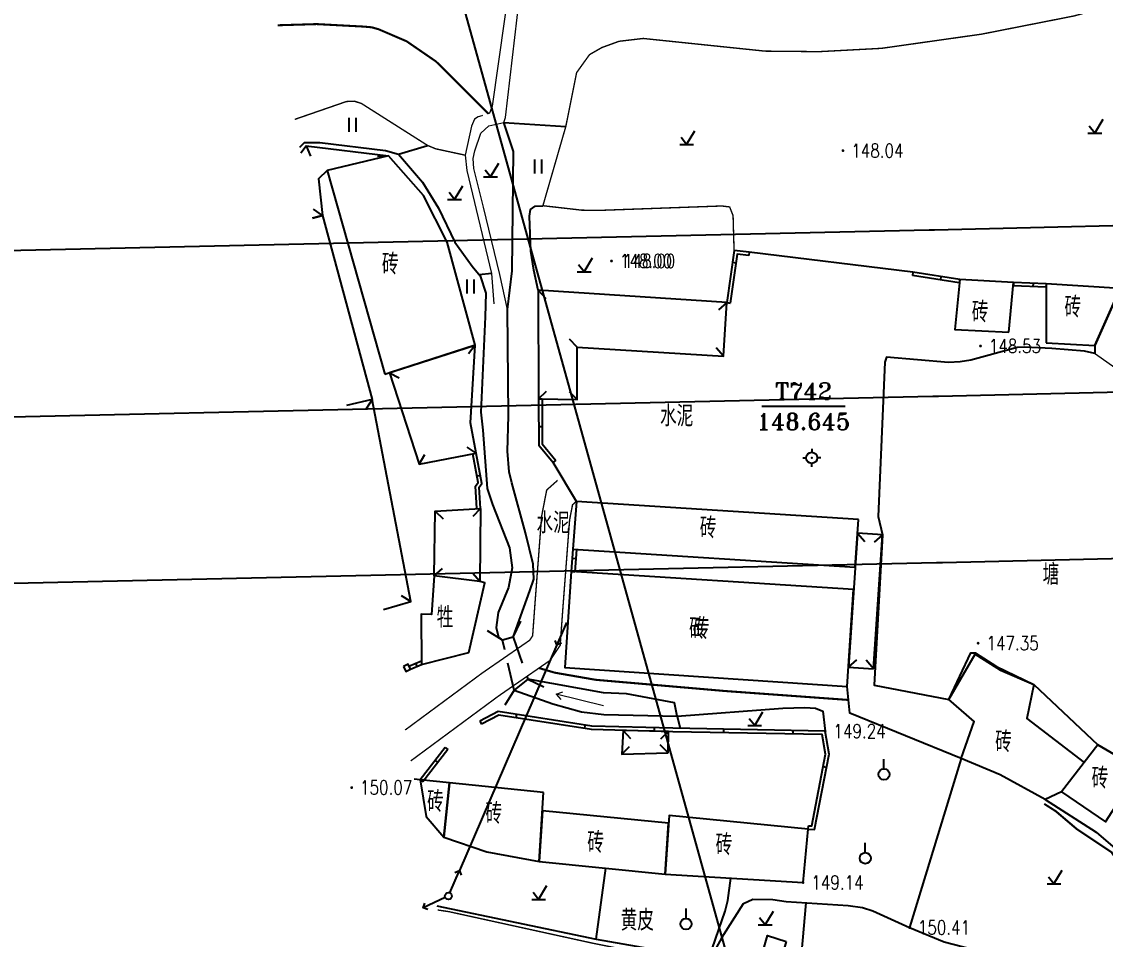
# Model space of a CAD drawing. Extents: x 529262 to 576451, y 2694391 to 2717535.
# Drawn here: x 567150.2 to 567228.4, y 2709055 to 2709121.2 of the extents above; entities that cross this region are included whole.
import ezdxf
from ezdxf.enums import TextEntityAlignment as Align
from ezdxf.xclip import XClip

# ---------------------------------------------------------------- set-up
doc = ezdxf.new("R2010")
doc.units = 0
doc.header["$XCLIPFRAME"] = 0
for name, pattern in [('X2', [10, 8, -2]), ('X3', [5, 4, -1]), ('X5', [3, 2, -1])]:
    doc.linetypes.add(name, pattern=pattern)
for name, color, linetype in [('DLDW', 8, 'Continuous'), ('DLSS', 4, 'Continuous'), ('DMTZ', 8, 'Continuous'), ('GCD', 8, 'Continuous'), ('GXYZ', 8, 'Continuous'), ('JMD', 8, 'Continuous'), ('KZD', 8, 'Continuous'), ('PP-COM', 7, 'Continuous'), ('RD-中线', 40, 'Continuous'), ('RD-红线', 7, 'Continuous'), ('ZBTZ', 8, 'Continuous'), ('ZJ', 7, 'Continuous')]:
    doc.layers.add(name, color=color, linetype=linetype)
doc.layers.add('SXSS', color=5, linetype='Continuous', lineweight=0)
doc.styles.add('HZ', font='rs.shx', dxfattribs={"width": 0.8, "bigfont": 'hztxt.shx'})
doc.styles.add('romant', font='romant.shx', dxfattribs={"width": 0.8})
doc.linetypes.add('10421', pattern='A,2,[150,AAA.SHX,S=0.5,R=0,X=0,Y=0.5],1e-11', length=2)
doc.linetypes.add('10422', pattern='A,0.75,[150,AAA.SHX,S=0.5,R=0,X=0,Y=0.5],1.5,[177,AAA.SHX,S=1,R=0,X=0,Y=0.4],0.75', length=3)
doc.linetypes.add('1161', pattern='A,0,[149,AAA.SHX,S=0.15,R=0,X=0,Y=0],-1.6', length=1.6)
doc.linetypes.add('445', pattern='A,8,-0.5,[147,AAA.SHX,S=1,R=0,X=0,Y=0],-1.5', length=10)
doc.linetypes.add('8462', pattern='A,2,[157,AAA.SHX,S=1,R=0,X=0,Y=0.5],1e-09', length=2)

# ---------------------------------------------------------------- blocks, each defined once
blk = doc.blocks.new('A$C19FD0107')
at = {"layer": 'RD-中线', "color": 8, "linetype": 'Continuous', "flags": 128}
for points in [[(-3924.204, 14701.033), (-3893.099, 14701.145, 0.004683), (-3889.353, 14701.193), (-3782.028, 14703.589, 0.000332), (-3781.629, 14703.598), (-3619.447, 14707.431, -0.006741), (-3614.055, 14707.485), (-3485.741, 14707.057, -0.035566), (-3464.488, 14705.472), (-3325.95, 14685.165, -0.015566), (-3307.565, 14681.883, 0.009233), (-3276.978, 14676.022), (-3080.162, 14637.603)], [(-4490.734, 14139.438, 0), (-4490.29, 14139.417)], [(-3818.251, 14086.168, 0), (-3817.74, 14086.169)]]:
    blk.add_lwpolyline(points, format="xyb", dxfattribs=at)
at = {"layer": 'RD-红线', "color": 8, "linetype": 'Continuous', "flags": 128}
for points in [[(-3886.495, 14713.26), (-3782.296, 14715.586, 0.000332), (-3781.913, 14715.595), (-3760.163, 14716.109)], [(-3873.088, 14689.553), (-3781.76, 14691.592, 0.000332), (-3781.346, 14691.602), (-3616.629, 14695.494), (-3599.992, 14695.438)]]:
    blk.add_lwpolyline(points, format="xyb", dxfattribs=at)
blk = doc.blocks.new('gc123')
at = {"color": 8}
for p, q in [((0, 0), (1.2, 2)), ((-1, 0), (1, 0)), ((0, 0), (-0.8, 1))]:
    blk.add_line(p, q, dxfattribs=at)
blk = doc.blocks.new('gc125')
at = {"color": 8}
blk.add_line((0, 0.8), (0, 2.2), dxfattribs=at)
blk.add_circle((0, 0), 0.8, dxfattribs=at)
blk = doc.blocks.new('gc086')
at = {"color": 8}
for p, q in [((0, 0), (7, 0)), ((7, 0), (6.18, 0.57)), ((7, 0), (6.18, -0.57))]:
    blk.add_line(p, q, dxfattribs=at)
blk = doc.blocks.new('gc121')
at = {"color": 8}
for p, q in [((-0.5, -1), (-0.5, 1)), ((0.5, -1), (0.5, 1))]:
    blk.add_line(p, q, dxfattribs=at)
blk = doc.blocks.new('GC200')
at = {"linetype": 'Continuous', "const_width": 0.2, "flags": 128}
blk.add_lwpolyline([(-0.1, 0, 1), (0.1, 0, 1)], format="xyb", close=True, dxfattribs=at)
blk = doc.blocks.new('gc013b')
at = {"linetype": 'Continuous'}
blk.add_line((0.5, 0), (4, 0), dxfattribs=at)
at = {"linetype": 'Continuous', "flags": 128}
blk.add_lwpolyline([(3.5, 0.5), (4, 0), (3.5, -0.5)], dxfattribs=at)
blk = doc.blocks.new('gc170')
at = {"color": 8, "linetype": 'Continuous'}
blk.add_circle((0, 0), 0.5, dxfattribs=at)
blk = doc.blocks.new('gc116')
at = {"color": 8}
for p, q in [((-1.3, 0), (-0.8, 0)), ((0, 1.3), (0, 0.8)), ((1.3, 0), (0.8, 0)), ((0, -1.3), (0, -0.8))]:
    blk.add_line(p, q, dxfattribs=at)
blk.add_circle((0, 0), 0.8, dxfattribs=at)
blk.add_point((0, 0), dxfattribs=at)

msp = doc.modelspace()

# ---------------------------------------------------------------- linework, layer by layer
at = {"color": 8, "linetype": 'Continuous', "flags": 128}
msp.add_lwpolyline([(567209.956, 2709328.306), (567242.359, 2709376.873), (567237.386, 2709487.838), (567226.241, 2709566.338), (567250.471, 2709637.466), (567310.691, 2709648.291), (567365.176, 2709659.753), (567568.23, 2709904.38), (567652.452, 2709866.094), (567570.025, 2709683.533), (567490.632, 2709613.794), (567456.674, 2709542.126), (567415.71, 2709492.593), (567416.103, 2709370.575), (567398.267, 2709255.857), (567341.513, 2709220.051), (567319.6, 2709121.447), (567354.869, 2709007.157), (567377.977, 2708907.793), (567342.698, 2708646.362), (567189.906, 2708654.057), (567219.676, 2708986.987), (567146.446, 2709250.882)], dxfattribs=at)
at = {"layer": 'DLDW', "linetype": 'Continuous', "flags": 128}
for points, elevation in [([(567179.084, 2709074.831), (567182.493, 2709075.713), (567183.646, 2709080.723), (567183.283, 2709080.833), (567179.979, 2709081.229), (567179.791, 2709078.445), (567179.042, 2709078.471), (567179.084, 2709074.831)], 149.442), ([(567179.084, 2709074.831), (567182.493, 2709075.713), (567183.646, 2709080.723), (567183.283, 2709080.833), (567179.979, 2709081.229), (567179.791, 2709078.445), (567179.042, 2709078.471), (567179.084, 2709074.831)], 149.442), ([(567205.387, 2709054.868), (567204.9, 2709053.191), (567203.549, 2709053.61), (567204.036, 2709055.287)], 151.224)]:
    msp.add_lwpolyline(points, close=True, dxfattribs=dict(at, elevation=elevation))
at = {"layer": 'DLSS', "linetype": 'Continuous'}
for p, q in [((567184.924, 2709076.602), (567183.836, 2709077.277)), ((567184.924, 2709076.602), (567183.836, 2709077.277)), ((567185.686, 2709076.819), (567186.242, 2709077.972)), ((567185.686, 2709076.819), (567186.242, 2709077.972)), ((567185.686, 2709076.819), (567184.924, 2709076.602)), ((567185.686, 2709076.819), (567184.924, 2709076.602)), ((567186.744, 2709073.79), (567185.772, 2709072.986)), ((567186.744, 2709073.79), (567185.772, 2709072.986)), ((567186.744, 2709073.79), (567187.897, 2709073.234)), ((567186.744, 2709073.79), (567187.897, 2709073.234)), ((567185.772, 2709072.986), (567185.097, 2709071.898)), ((567185.772, 2709072.986), (567185.097, 2709071.898))]:
    msp.add_line(p, q, dxfattribs=at)
at = {"layer": 'DLSS', "linetype": 'X5'}
for p, q in [((567185.772, 2709072.986), (567184.924, 2709076.602)), ((567185.772, 2709072.986), (567184.924, 2709076.602)), ((567185.686, 2709076.819), (567186.744, 2709073.79)), ((567185.686, 2709076.819), (567186.744, 2709073.79))]:
    msp.add_line(p, q, dxfattribs=at)
at = {"layer": 'DLSS', "linetype": 'X2', "const_width": 0.1, "elevation": 148.479, "flags": 128}
msp.add_lwpolyline([(567188.895, 2709088.122), (567188.107, 2709087.422), (567187.742, 2709085.534), (567187.267, 2709079.303), (567187.092, 2709076.903), (567186.881, 2709076.587), (567183.454, 2709074.22), (567177.9, 2709070.114)], dxfattribs=at)
msp.add_lwpolyline([(567188.895, 2709088.122), (567188.107, 2709087.422), (567187.742, 2709085.534), (567187.267, 2709079.303), (567187.092, 2709076.903), (567186.881, 2709076.587), (567183.454, 2709074.22), (567177.9, 2709070.114)], dxfattribs=at)
at = {"layer": 'DLSS', "linetype": 'Continuous', "const_width": 0.1, "elevation": 148.479, "flags": 128}
msp.add_lwpolyline([(567190.246, 2709086.603), (567189.972, 2709086.36), (567189.759, 2709085.263), (567189.293, 2709079.152), (567189.08, 2709076.221), (567188.356, 2709075.136), (567184.636, 2709072.566), (567178.303, 2709067.885)], dxfattribs=at)
msp.add_lwpolyline([(567190.246, 2709086.603), (567189.972, 2709086.36), (567189.759, 2709085.263), (567189.293, 2709079.152), (567189.08, 2709076.221), (567188.356, 2709075.136), (567184.636, 2709072.566), (567178.303, 2709067.885)], dxfattribs=at)
at = {"layer": 'DLSS', "linetype": 'X3', "const_width": 0.15, "elevation": 148.479, "flags": 128}
msp.add_lwpolyline([(567187.552, 2709074.58), (567188.699, 2709074.245), (567191.639, 2709073.734), (567200.971, 2709072.925), (567209.877, 2709072.28)], dxfattribs=at)
at = {"layer": 'DLSS', "linetype": 'X2', "const_width": 0.1, "flags": 128}
msp.add_lwpolyline([(567180.247, 2709057.132), (567181.052, 2709057.012), (567191.496, 2709054.721), (567200.122, 2709053.006), (567206.66, 2709051.684), (567214.252, 2709050.487), (567217.536, 2709049.498), (567223.167, 2709046.525), (567233.346, 2709040.038), (567238.654, 2709035.857), (567241.907, 2709032.199), (567244.201, 2709029.142), (567245.972, 2709027.79), (567248.462, 2709025.996), (567250.865, 2709024.318), (567252.168, 2709023.45)], dxfattribs=at)
at = {"layer": 'DMTZ', "linetype": '10421', "flags": 128}
for points, elevation in [([(567170.297, 2709112.155), (567170.633, 2709112.48), (567171.744, 2709112.493), (567176.477, 2709111.912), (567177.415, 2709111.644), (567179.156, 2709109.636), (567180.303, 2709107.75), (567181.484, 2709105.294), (567182.729, 2709103.571), (567183.308, 2709102.869), (567183.725, 2709101.621), (567183.672, 2709099.912), (567183.348, 2709093.039), (567183.508, 2709091.726), (567183.807, 2709087.523), (567184.188, 2709086.388), (567185.428, 2709083.248), (567185.615, 2709081.803), (567185.342, 2709080.385), (567184.61, 2709078.583), (567184.468, 2709077.509), (567184.632, 2709076.815), (567184.924, 2709076.602)], 148.26), ([(567170.297, 2709112.155), (567170.633, 2709112.48), (567171.744, 2709112.493), (567176.477, 2709111.912), (567177.415, 2709111.644), (567179.156, 2709109.636), (567180.303, 2709107.75), (567181.484, 2709105.294), (567182.729, 2709103.571), (567183.308, 2709102.869), (567183.725, 2709101.621), (567183.672, 2709099.912), (567183.348, 2709093.039), (567183.508, 2709091.726), (567183.807, 2709087.523), (567184.188, 2709086.388), (567185.428, 2709083.248), (567185.615, 2709081.803), (567185.342, 2709080.385), (567184.61, 2709078.583), (567184.468, 2709077.509), (567184.632, 2709076.815), (567184.924, 2709076.602)], 148.26), ([(567185.686, 2709076.819), (567186.9, 2709080.157), (567187.184, 2709080.997), (567187.126, 2709082.062), (567186.583, 2709084.324), (567185.598, 2709087.932), (567185.398, 2709088.722), (567185.27, 2709090.228), (567185.345, 2709092.761), (567185.278, 2709100.452)], 148.68), ([(567185.686, 2709076.819), (567186.9, 2709080.157), (567187.184, 2709080.997), (567187.126, 2709082.062), (567186.583, 2709084.324), (567185.598, 2709087.932), (567185.398, 2709088.722), (567185.27, 2709090.228), (567185.345, 2709092.761), (567185.278, 2709100.452)], 148.68), ([(567193.852, 2709072.73), (567192.196, 2709072.786), (567186.744, 2709073.79)], 148.692), ([(567193.852, 2709072.73), (567192.196, 2709072.786), (567186.744, 2709073.79)], 148.692), ([(567185.772, 2709072.986), (567188.547, 2709072.011), (567190.621, 2709071.416), (567192.24, 2709071.227), (567197.527, 2709071.118)], 148.868), ([(567185.772, 2709072.986), (567188.547, 2709072.011), (567190.621, 2709071.416), (567192.24, 2709071.227), (567197.527, 2709071.118)], 148.868), ([(567197.527, 2709071.118), (567197.316, 2709072.081), (567193.852, 2709072.73)], 148.635), ([(567197.527, 2709071.118), (567197.316, 2709072.081), (567193.852, 2709072.73)], 148.635), ([(567197.527, 2709071.118), (567205.13, 2709071.683), (567206.722, 2709071.734), (567207.505, 2709071.677), (567208.018, 2709071.462), (567208.19, 2709070.028)], 149.239), ([(567224.074, 2709065.105), (567227.731, 2709062.74), (567229.773, 2709060.994), (567230.269, 2709060.391), (567230.367, 2709059.736), (567230.338, 2709056.244), (567230.477, 2709055.651), (567231.246, 2709053.182), (567231.735, 2709052.308), (567232.276, 2709051.898), (567235.557, 2709050.183)], 149.24), ([(567180.193, 2709057.433), (567191.666, 2709055.029), (567198.008, 2709053.914), (567199.835, 2709053.703), (567200.233, 2709054.184), (567200.883, 2709055.357), (567202.309, 2709057.606), (567202.987, 2709057.904), (567204.409, 2709057.879), (567205.371, 2709057.742), (567209.863, 2709057.458), (567210.896, 2709057.307), (567211.629, 2709057.066), (567214.275, 2709055.862), (567216.776, 2709054.829), (567220.672, 2709053.835), (567229.278, 2709051.742), (567231.306, 2709050.967), (567233.743, 2709049.074), (567235.063, 2709047.545), (567235.999, 2709046.086), (567237.024, 2709043.794), (567237.804, 2709041.162), (567238.062, 2709037.008)], 150.257)]:
    msp.add_lwpolyline(points, dxfattribs=dict(at, elevation=elevation))
at = {"layer": 'DMTZ', "linetype": '10422', "flags": 128}
for points, elevation in [([(567229.476, 2709101.952), (567227.65, 2709097.837), (567227.635, 2709097.271)], 147.852), ([(567227.635, 2709097.271), (567226.89, 2709097.445), (567224.531, 2709097.629), (567222.602, 2709097.736), (567222.039, 2709097.696), (567218.697, 2709096.776), (567217.939, 2709096.666), (567217.08, 2709096.612), (567212.628, 2709097.007), (567212.488, 2709096.637), (567212.026, 2709085.503), (567212.337, 2709084.18), (567211.732, 2709073.341), (567217.105, 2709072.32), (567218.7, 2709075.668), (567219.025, 2709075.681), (567220.548, 2709074.695), (567223.245, 2709073.397), (567227.863, 2709069.04), (567230.857, 2709067.299), (567233.845, 2709065.253), (567235.326, 2709064.282)], 147.806)]:
    msp.add_lwpolyline(points, dxfattribs=dict(at, elevation=elevation))
at = {"layer": 'GXYZ', "linetype": 'Continuous'}
msp.add_line((567188.85, 2709076.25), (567181.814, 2709059.973), dxfattribs=at)
msp.add_line((567188.85, 2709076.25), (567181.814, 2709059.973), dxfattribs=at)
at = {"layer": 'JMD', "linetype": 'Continuous'}
for p, q in [((567170.753, 2709112.24), (567171.067, 2709111.504)), ((567170.753, 2709112.24), (567171.067, 2709111.504)), ((567176.704, 2709111.53), (567175.905, 2709111.484)), ((567176.704, 2709111.53), (567175.905, 2709111.484)), ((567171.941, 2709107.212), (567171.283, 2709107.667)), ((567171.941, 2709107.212), (567171.283, 2709107.667)), ((567202.71, 2709104.582), (567202.684, 2709104.333)), ((567202.71, 2709104.582), (567202.684, 2709104.333)), ((567201.503, 2709103.843), (567201.751, 2709103.809)), ((567201.503, 2709103.843), (567201.751, 2709103.809)), ((567214.527, 2709103.133), (567214.489, 2709102.886)), ((567216.548, 2709102.821), (567216.51, 2709102.574)), ((567217.896, 2709102.613), (567217.858, 2709102.366)), ((567221.776, 2709102.391), (567221.766, 2709102.141)), ((567223.185, 2709102.334), (567223.175, 2709102.084)), ((567224.125, 2709102.296), (567224.115, 2709102.046)), ((567187.493, 2709101.826), (567188.041, 2709101.243)), ((567187.493, 2709101.826), (567188.041, 2709101.243)), ((567201.101, 2709100.94), (567200.5, 2709100.412)), ((567201.101, 2709100.94), (567200.5, 2709100.412)), ((567201.101, 2709100.94), (567201.348, 2709100.906)), ((567201.101, 2709100.94), (567201.348, 2709100.906)), ((567182.954, 2709097.874), (567182.464, 2709097.242)), ((567182.954, 2709097.874), (567182.464, 2709097.242)), ((567190.3, 2709097.722), (567189.751, 2709098.304)), ((567190.3, 2709097.722), (567189.751, 2709098.304)), ((567200.856, 2709097.067), (567200.326, 2709097.667)), ((567200.856, 2709097.067), (567200.326, 2709097.667)), ((567176.762, 2709095.875), (567177.474, 2709095.511)), ((567176.762, 2709095.875), (567177.474, 2709095.511)), ((567187.528, 2709094), (567188.098, 2709094.561)), ((567187.528, 2709094), (567188.098, 2709094.561)), ((567190.31, 2709093.94), (567189.749, 2709094.511)), ((567190.31, 2709093.94), (567189.749, 2709094.511)), ((567175.523, 2709093.954), (567175.087, 2709093.283)), ((567175.523, 2709093.954), (567175.087, 2709093.283)), ((567187.528, 2709094), (567187.778, 2709094)), ((567187.528, 2709094), (567187.778, 2709094)), ((567187.529, 2709092.007), (567187.779, 2709092.007)), ((567187.529, 2709092.007), (567187.779, 2709092.007)), ((567183.028, 2709090.069), (567182.367, 2709090.52)), ((567183.028, 2709090.069), (567182.367, 2709090.52)), ((567178.899, 2709089.29), (567179.307, 2709089.978)), ((567178.899, 2709089.29), (567179.307, 2709089.978)), ((567188.576, 2709089.396), (567188.768, 2709089.556)), ((567188.576, 2709089.396), (567188.768, 2709089.556)), ((567183.33, 2709088.464, 148.905), (567183.084, 2709088.418, 148.905)), ((567183.33, 2709088.464, 148.905), (567183.084, 2709088.418, 148.905)), ((567180.07, 2709085.903), (567180.646, 2709085.349)), ((567180.07, 2709085.903), (567180.646, 2709085.349)), ((567183.327, 2709086.096), (567182.776, 2709085.516)), ((567183.327, 2709086.096), (567182.776, 2709085.516)), ((567210.535, 2709084.31), (567211.06, 2709083.706)), ((567212.337, 2709084.18), (567211.733, 2709083.656)), ((567189.998, 2709083.156), (567190.247, 2709083.138)), ((567189.998, 2709083.156), (567190.247, 2709083.138)), ((567189.952, 2709082.511), (567190.201, 2709082.493)), ((567189.952, 2709082.511), (567190.201, 2709082.493)), ((567179.979, 2709081.229), (567180.582, 2709081.754)), ((567179.979, 2709081.229), (567180.582, 2709081.754)), ((567183.283, 2709080.833), (567182.754, 2709081.434)), ((567183.283, 2709080.833), (567182.754, 2709081.434)), ((567189.884, 2709081.543), (567190.133, 2709081.525)), ((567189.884, 2709081.543), (567190.133, 2709081.525)), ((567178.308, 2709079.378), (567177.626, 2709079.797)), ((567178.308, 2709079.378), (567177.626, 2709079.797)), ((567178.76, 2709074.695), (567178.663, 2709074.925)), ((567178.76, 2709074.695), (567178.663, 2709074.925)), ((567209.871, 2709074.656), (567210.474, 2709075.183)), ((567211.671, 2709074.536), (567211.145, 2709075.139)), ((567185.925, 2709071.234, 149.299), (567185.887, 2709070.987, 149.299)), ((567185.925, 2709071.234, 149.299), (567185.887, 2709070.987, 149.299)), ((567183.281, 2709070.751), (567183.396, 2709070.529)), ((567183.281, 2709070.751), (567183.396, 2709070.529)), ((567190.866, 2709070.469, 149.299), (567190.828, 2709070.222, 149.299)), ((567190.866, 2709070.469, 149.299), (567190.828, 2709070.222, 149.299)), ((567195.859, 2709070.273, 149.299), (567195.852, 2709070.023, 149.299)), ((567195.859, 2709070.273, 149.299), (567195.852, 2709070.023, 149.299)), ((567193.614, 2709070.083), (567194.155, 2709069.495)), ((567193.614, 2709070.083), (567194.155, 2709069.495)), ((567196.9, 2709069.995), (567196.319, 2709069.445)), ((567196.9, 2709069.995), (567196.319, 2709069.445)), ((567200.858, 2709070.168, 149.299), (567200.853, 2709069.918, 149.299)), ((567200.858, 2709070.168, 149.299), (567200.853, 2709069.918, 149.299)), ((567205.857, 2709070.072, 149.299), (567205.852, 2709069.823, 149.299)), ((567180.79, 2709068.852), (567180.987, 2709068.698)), ((567180.79, 2709068.852), (567180.987, 2709068.698)), ((567193.516, 2709068.368), (567194.089, 2709068.926)), ((567193.516, 2709068.368), (567194.089, 2709068.926)), ((567196.859, 2709068.467), (567196.292, 2709069.032)), ((567196.859, 2709068.467), (567196.292, 2709069.032)), ((567180.065, 2709067.923), (567180.262, 2709067.769)), ((567180.065, 2709067.923), (567180.262, 2709067.769)), ((567208.296, 2709067.405, 149.299), (567208.051, 2709067.453, 149.299)), ((567178.978, 2709066.529), (567179.175, 2709066.375)), ((567178.978, 2709066.529), (567179.175, 2709066.375)), ((567206.975, 2709062.962), (567206.985, 2709063.211))]:
    msp.add_line(p, q, dxfattribs=at)
at = {"layer": 'JMD', "linetype": 'Continuous', "flags": 128}
for points, elevation in [([(567170.373, 2709111.735), (567170.753, 2709112.24), (567176.704, 2709111.53), (567172.28, 2709110.471), (567171.655, 2709109.867), (567171.941, 2709107.212), (567171.224, 2709107.027)], 150.007), ([(567170.373, 2709111.735), (567170.753, 2709112.24), (567176.704, 2709111.53), (567172.28, 2709110.471), (567171.655, 2709109.867), (567171.941, 2709107.212), (567171.224, 2709107.027)], 150.007), ([(567176.328, 2709078.807), (567178.308, 2709079.378), (567175.523, 2709093.954), (567173.668, 2709093.517)], 149.388), ([(567176.328, 2709078.807), (567178.308, 2709079.378), (567175.523, 2709093.954), (567173.668, 2709093.517)], 149.388), ([(567183.078, 2709086.081), (567182.982, 2709087.701), (567183.172, 2709087.952), (567182.782, 2709090.022)], 148.905), ([(567183.078, 2709086.081), (567182.982, 2709087.701), (567183.172, 2709087.952), (567182.782, 2709090.022)], 148.905), ([(567183.327, 2709086.096), (567183.237, 2709087.623), (567183.439, 2709087.889), (567183.028, 2709090.069)], 148.905), ([(567183.327, 2709086.096), (567183.237, 2709087.623), (567183.439, 2709087.889), (567183.028, 2709090.069)], 148.905), ([(567206.975, 2709062.962), (567207.429, 2709062.943), (567208.483, 2709068.363), (567208.19, 2709070.028), (567197.217, 2709070.237), (567191.351, 2709070.394), (567184.605, 2709071.438), (567183.281, 2709070.751)], 149.299), ([(567206.985, 2709063.211), (567207.224, 2709063.202), (567208.228, 2709068.365), (567207.979, 2709069.782), (567197.211, 2709069.987), (567191.328, 2709070.145), (567184.647, 2709071.178), (567183.396, 2709070.529)], 149.299)]:
    msp.add_lwpolyline(points, dxfattribs=dict(at, elevation=elevation))
for points, elevation in [([(567176.439, 2709095.771), (567182.954, 2709097.874), (567180.928, 2709105.288), (567179.223, 2709108.672), (567176.704, 2709111.53), (567172.28, 2709110.471)], 149.837), ([(567176.439, 2709095.771), (567182.954, 2709097.874), (567180.928, 2709105.288), (567179.223, 2709108.672), (567176.704, 2709111.53), (567172.28, 2709110.471)], 149.837), ([(567221.451, 2709098.805), (567221.776, 2709102.391), (567217.896, 2709102.613), (567217.541, 2709098.987)], 148.5), ([(567224.139, 2709098.044), (567227.65, 2709097.837), (567229.476, 2709101.952), (567224.125, 2709102.296)], 148.537), ([(567187.528, 2709094), (567190.31, 2709093.94), (567190.3, 2709097.722), (567200.856, 2709097.067), (567201.101, 2709100.94), (567187.493, 2709101.826)], 148.458), ([(567187.528, 2709094), (567190.31, 2709093.94), (567190.3, 2709097.722), (567200.856, 2709097.067), (567201.101, 2709100.94), (567187.493, 2709101.826)], 148.458), ([(567210.607, 2709085.299), (567190.246, 2709086.603), (567189.998, 2709083.156), (567210.359, 2709081.852)], 148.479), ([(567183.283, 2709080.833), (567179.979, 2709081.229), (567180.07, 2709085.903), (567183.327, 2709086.096)], 148.905), ([(567183.283, 2709080.833), (567179.979, 2709081.229), (567180.07, 2709085.903), (567183.327, 2709086.096)], 148.905), ([(567211.671, 2709074.536), (567212.337, 2709084.18), (567210.535, 2709084.31), (567209.871, 2709074.656)], 146.731), ([(567225.246, 2709065.654), (567224.074, 2709065.105), (567220.811, 2709066.88), (567218.007, 2709068.065), (567218.937, 2709070.736), (567217.105, 2709072.32), (567219.007, 2709075.592), (567220.829, 2709074.437), (567223.245, 2709073.397), (567222.749, 2709070.952), (567226.875, 2709067.763)], 150.364), ([(567177.775, 2709074.701), (567177.941, 2709074.327), (567178.275, 2709074.49), (567178.109, 2709074.864)], 149.475), ([(567177.775, 2709074.701), (567177.941, 2709074.327), (567178.275, 2709074.49), (567178.109, 2709074.864)], 149.475), ([(567196.859, 2709068.467), (567196.9, 2709069.995), (567193.614, 2709070.083), (567193.516, 2709068.368)], 152.386), ([(567196.859, 2709068.467), (567196.9, 2709069.995), (567193.614, 2709070.083), (567193.516, 2709068.368)], 152.386), ([(567230.857, 2709067.299), (567227.863, 2709069.04), (567225.246, 2709065.654), (567228.426, 2709063.492)], 151.072)]:
    msp.add_lwpolyline(points, close=True, dxfattribs=dict(at, elevation=elevation))
for points in [[(567171.224, 2709107.027), (567171.941, 2709107.212), (567175.523, 2709093.954), (567173.668, 2709093.517)], [(567171.224, 2709107.027), (567171.941, 2709107.212), (567175.523, 2709093.954), (567173.668, 2709093.517)], [(567202.71, 2709104.582), (567201.622, 2709104.695), (567201.101, 2709100.94)], [(567202.71, 2709104.582), (567201.622, 2709104.695), (567201.101, 2709100.94)], [(567202.684, 2709104.333), (567201.836, 2709104.421), (567201.348, 2709100.906)], [(567202.684, 2709104.333), (567201.836, 2709104.421), (567201.348, 2709100.906)], [(567217.896, 2709102.613), (567214.527, 2709103.133)], [(567217.858, 2709102.366), (567214.489, 2709102.886)], [(567224.125, 2709102.296), (567221.776, 2709102.391)], [(567224.115, 2709102.046), (567221.766, 2709102.141)], [(567187.528, 2709094), (567187.531, 2709090.651), (567188.576, 2709089.396)], [(567187.528, 2709094), (567187.531, 2709090.651), (567188.576, 2709089.396)], [(567187.778, 2709094), (567187.781, 2709090.742), (567188.768, 2709089.556)], [(567187.778, 2709094), (567187.781, 2709090.742), (567188.768, 2709089.556)], [(567189.998, 2709083.156), (567189.884, 2709081.543)], [(567189.998, 2709083.156), (567189.884, 2709081.543)], [(567190.247, 2709083.138), (567190.133, 2709081.525)], [(567190.247, 2709083.138), (567190.133, 2709081.525)], [(567178.173, 2709074.719), (567179.081, 2709075.101)], [(567178.173, 2709074.719), (567179.081, 2709075.101)], [(567178.275, 2709074.49), (567179.084, 2709074.831)], [(567178.275, 2709074.49), (567179.084, 2709074.831)], [(567180.79, 2709068.852), (567178.978, 2709066.529)], [(567180.79, 2709068.852), (567178.978, 2709066.529)], [(567180.987, 2709068.698), (567179.175, 2709066.375)], [(567180.987, 2709068.698), (567179.175, 2709066.375)]]:
    msp.add_lwpolyline(points, dxfattribs=at)
at = {"layer": 'JMD', "linetype": '445', "elevation": 147.983, "flags": 128}
msp.add_lwpolyline([(567214.527, 2709103.133), (567202.71, 2709104.582)], dxfattribs=at)
at = {"layer": 'JMD', "linetype": 'Continuous', "flags": 128}
for points in [[(567182.954, 2709097.874), (567176.762, 2709095.875), (567178.899, 2709089.29), (567183.028, 2709090.069), (567182.615, 2709092.258)], [(567182.954, 2709097.874), (567176.762, 2709095.875), (567178.899, 2709089.29), (567183.028, 2709090.069), (567182.615, 2709092.258)], [(567210.245, 2709080.239), (567189.884, 2709081.543), (567189.404, 2709074.629), (567209.778, 2709073.258)], [(567181.101, 2709066.309), (567178.978, 2709066.529), (567179.404, 2709063.886), (567180.694, 2709062.376)], [(567181.101, 2709066.309), (567178.978, 2709066.529), (567179.404, 2709063.886), (567180.694, 2709062.376)], [(567187.887, 2709065.607), (567181.101, 2709066.309), (567180.694, 2709062.376), (567183.782, 2709061.327), (567187.574, 2709060.634)], [(567187.887, 2709065.607), (567181.101, 2709066.309), (567180.694, 2709062.376), (567183.782, 2709061.327), (567187.574, 2709060.634)], [(567196.894, 2709063.385), (567187.803, 2709064.275), (567187.574, 2709060.634), (567196.645, 2709059.712)], [(567196.894, 2709063.385), (567187.803, 2709064.275), (567187.574, 2709060.634), (567196.645, 2709059.712)], [(567206.975, 2709062.962), (567196.932, 2709063.945), (567196.645, 2709059.712), (567206.598, 2709059.112)]]:
    msp.add_lwpolyline(points, close=True, dxfattribs=at)
at = {"layer": 'KZD', "linetype": 'Continuous'}
msp.add_line((567203.628, 2709093.457), (567209.628, 2709093.457), dxfattribs=at)
at = {"layer": 'SXSS', "color": 8, "linetype": 'Continuous', "flags": 128}
for points, elevation in [([(567185.005, 2709113.93), (567185.142, 2709114.277), (567186.318, 2709124.417), (567187.446, 2709129.871), (567189.134, 2709137.837), (567190.293, 2709144.929), (567192.19, 2709159.033), (567192.109, 2709159.289), (567191.56, 2709160.415), (567191.198, 2709160.788)], 146.856), ([(567185.005, 2709113.93), (567185.142, 2709114.277), (567186.318, 2709124.417), (567187.446, 2709129.871), (567189.134, 2709137.837), (567190.293, 2709144.929), (567192.19, 2709159.033), (567192.109, 2709159.289), (567191.56, 2709160.415), (567191.198, 2709160.788)], 146.856), ([(567190.862, 2709160.015), (567191.32, 2709158.853), (567190.273, 2709151.114), (567189.419, 2709145.125), (567188.462, 2709139.813), (567186.582, 2709130.131), (567185.531, 2709124.63), (567184.183, 2709115.097), (567183.981, 2709114.598), (567183.896, 2709114.559)], 147.627), ([(567190.862, 2709160.015), (567191.32, 2709158.853), (567190.273, 2709151.114), (567189.419, 2709145.125), (567188.462, 2709139.813), (567186.582, 2709130.131), (567185.531, 2709124.63), (567184.183, 2709115.097), (567183.981, 2709114.598), (567183.896, 2709114.559)], 147.627), ([(567183.476, 2709114.436), (567183.428, 2709114.408), (567183.173, 2709114.347), (567182.898, 2709114.172), (567182.677, 2709113.671), (567182.235, 2709111.57), (567182.34, 2709110.472), (567184.136, 2709103.039), (567184.293, 2709100.858)], 147.662), ([(567183.476, 2709114.436), (567183.428, 2709114.408), (567183.173, 2709114.347), (567182.898, 2709114.172), (567182.677, 2709113.671), (567182.235, 2709111.57), (567182.34, 2709110.472), (567184.136, 2709103.039), (567184.293, 2709100.858)], 147.662), ([(567185.278, 2709100.452), (567184.725, 2709102.962), (567183.542, 2709107.833), (567182.862, 2709110.603), (567182.803, 2709111.339), (567182.934, 2709111.882), (567183.359, 2709113.156), (567183.943, 2709113.69), (567185.005, 2709113.93)], 148.68), ([(567185.278, 2709100.452), (567184.725, 2709102.962), (567183.542, 2709107.833), (567182.862, 2709110.603), (567182.803, 2709111.339), (567182.934, 2709111.882), (567183.359, 2709113.156), (567183.943, 2709113.69), (567185.005, 2709113.93)], 148.68)]:
    msp.add_lwpolyline(points, dxfattribs=dict(at, elevation=elevation))
at = {"layer": 'SXSS', "color": 8, "linetype": 'Continuous', "const_width": 0.15, "flags": 128}
for points in [[(567168.708, 2709120.94), (567171.514, 2709121.024), (567174.908, 2709120.845), (567175.494, 2709120.792), (567175.984, 2709120.652), (567178.001, 2709119.786), (567180.127, 2709118.325), (567183.896, 2709114.559)], [(567168.708, 2709120.94), (567171.514, 2709121.024), (567174.908, 2709120.845), (567175.494, 2709120.792), (567175.984, 2709120.652), (567178.001, 2709119.786), (567180.127, 2709118.325), (567183.896, 2709114.559)], [(567242.353, 2709032.706), (567241.187, 2709034.93), (567240.126, 2709037.731), (567239.482, 2709040.587), (567237.859, 2709044.77), (567235.957, 2709048.154), (567234.781, 2709049.899), (567233.111, 2709050.999), (567231.404, 2709052.174), (567230.487, 2709053.548), (567230.108, 2709055.293), (567229.801, 2709059.133), (567229.573, 2709060.195), (567228.852, 2709061.295), (567226.348, 2709062.964), (567224.83, 2709064.254), (567223.995, 2709064.785)]]:
    msp.add_lwpolyline(points, dxfattribs=at)
at = {"layer": 'SXSS', "color": 8, "linetype": '8462', "const_width": 0.1, "elevation": 147.852, "flags": 128}
msp.add_lwpolyline([(567227.635, 2709097.271), (567235.746, 2709091.551), (567239.346, 2709083.472), (567240.705, 2709075.047), (567240.959, 2709065.239), (567241.57, 2709055.267), (567241.691, 2709050.711)], dxfattribs=at)
at = {"layer": 'ZBTZ', "linetype": 'Continuous', "const_width": 0.1, "flags": 128}
for points, elevation in [([(567187.834, 2709107.926), (567189.484, 2709113.633), (567190.267, 2709117.527), (567191.196, 2709118.823), (567192.084, 2709119.333), (567193.331, 2709119.785), (567195.068, 2709119.989), (567203.85, 2709119.075), (567207.767, 2709119.038), (567212.258, 2709119.277), (567219.481, 2709120.3), (567226.14, 2709121.611), (567227.881, 2709122.09), (567231.453, 2709123.351), (567235.737, 2709125.815)], 148.109), ([(567182.235, 2709111.57), (567180.096, 2709112.031), (567179.517, 2709112.272), (567174.749, 2709115.296), (567174.235, 2709115.465), (567173.66, 2709115.44), (567169.936, 2709114.153)], 144.494), ([(567182.235, 2709111.57), (567180.096, 2709112.031), (567179.517, 2709112.272), (567174.749, 2709115.296), (567174.235, 2709115.465), (567173.66, 2709115.44), (567169.936, 2709114.153)], 144.494), ([(567187.834, 2709107.926), (567190.628, 2709107.606), (567191.839, 2709107.587), (567200.733, 2709107.907), (567201.302, 2709107.838), (567201.551, 2709107.214), (567201.622, 2709104.695)], 148.072), ([(567187.834, 2709107.926), (567190.628, 2709107.606), (567191.839, 2709107.587), (567200.733, 2709107.907), (567201.302, 2709107.838), (567201.551, 2709107.214), (567201.622, 2709104.695)], 148.072)]:
    msp.add_lwpolyline(points, dxfattribs=dict(at, elevation=elevation))
at = {"layer": 'ZBTZ', "linetype": '1161', "flags": 128}
for points, elevation in [([(567185.278, 2709100.452), (567185.61, 2709103.225), (567185.715, 2709111.827), (567185.005, 2709113.93)], 148.96), ([(567185.005, 2709113.93), (567189.484, 2709113.633)], 147.805), ([(567185.278, 2709100.452), (567185.61, 2709103.225), (567185.715, 2709111.827), (567185.005, 2709113.93)], 148.96), ([(567185.005, 2709113.93), (567189.484, 2709113.633)], 147.805), ([(567177.415, 2709111.644), (567179.517, 2709112.272)], 148.26), ([(567177.415, 2709111.644), (567179.517, 2709112.272)], 148.26), ([(567187.493, 2709101.826), (567187.178, 2709103.27), (567186.955, 2709104.636), (567186.867, 2709107.166), (567186.929, 2709107.665), (567187.283, 2709107.903), (567187.834, 2709107.926)], 148.072), ([(567187.493, 2709101.826), (567187.178, 2709103.27), (567186.955, 2709104.636), (567186.867, 2709107.166), (567186.929, 2709107.665), (567187.283, 2709107.903), (567187.834, 2709107.926)], 148.072), ([(567184.136, 2709103.039), (567183.245, 2709102.946)], 147.662), ([(567184.136, 2709103.039), (567183.245, 2709102.946)], 147.662), ([(567190.246, 2709086.603), (567188.576, 2709089.396)], 148.481), ([(567190.246, 2709086.603), (567188.576, 2709089.396)], 148.481), ([(567218.007, 2709068.065), (567209.975, 2709071.328), (567209.778, 2709073.258)], 147.475), ([(567218.007, 2709068.065), (567214.275, 2709055.862)], 147.475), ([(567178.978, 2709066.529), (567178.54, 2709066.571)], 149.392), ([(567178.978, 2709066.529), (567178.54, 2709066.571)], 149.392), ([(567191.666, 2709055.029), (567192.366, 2709060.147)], 150.257), ([(567191.666, 2709055.029), (567192.366, 2709060.147)], 150.257), ([(567199.835, 2709053.703), (567200.979, 2709057.037), (567201.18, 2709057.809), (567201.39, 2709059.426)], 151.229), ([(567199.835, 2709053.703), (567200.979, 2709057.037), (567201.18, 2709057.809), (567201.39, 2709059.426)], 151.229), ([(567206.336, 2709052.208), (567206.823, 2709057.65)], 151.229)]:
    msp.add_lwpolyline(points, dxfattribs=dict(at, elevation=elevation))
at = {"layer": 'ZBTZ', "linetype": '1161', "ltscale": 0.5, "elevation": 149.202, "flags": 128}
msp.add_lwpolyline([(567197.527, 2709071.118), (567197.727, 2709070.227)], dxfattribs=at)
msp.add_lwpolyline([(567197.527, 2709071.118), (567197.727, 2709070.227)], dxfattribs=at)

# ---------------------------------------------------------------- block references
at = {"layer": 'GCD', "linetype": 'Continuous'}
ref = msp.add_blockref('GC200', (567209.475, 2709111.899, 148.04), dxfattribs=dict(at, xscale=0.5, yscale=0.5, zscale=0.5))
ref.add_attrib('height', '148.04', dxfattribs={"linetype": 'Continuous', "height": 1, "style": 'HZ', "width": 0.8}).set_placement((567210.075, 2709111.899, 148.04), align=Align.MIDDLE_LEFT)
ref = msp.add_blockref('GC200', (567192.781, 2709103.939, 148), dxfattribs=dict(at, xscale=0.5, yscale=0.5, zscale=0.5))
ref.add_attrib('height', '148.00', dxfattribs={"linetype": 'Continuous', "height": 1, "style": 'HZ', "width": 0.8}).set_placement((567193.381, 2709103.939, 148), align=Align.MIDDLE_LEFT)
at = {"layer": 'GCD', "linetype": 'Continuous', "xscale": 0.5, "yscale": 0.5, "zscale": 0.5}
msp.add_blockref('GC200', (567192.781, 2709103.939, 148), dxfattribs=at)
at = {"layer": 'GCD', "linetype": 'Continuous'}
ref = msp.add_blockref('GC200', (567219.397, 2709097.807, 148.532), dxfattribs=dict(at, xscale=0.5, yscale=0.5, zscale=0.5))
ref.add_attrib('height', '148.53', dxfattribs={"linetype": 'Continuous', "height": 1, "style": 'HZ', "width": 0.8}).set_placement((567219.997, 2709097.807, 148.532), align=Align.MIDDLE_LEFT)
ref = msp.add_blockref('GC200', (567219.228, 2709076.375, 147.35), dxfattribs=dict(at, xscale=0.5, yscale=0.5, zscale=0.5))
ref.add_attrib('height', '147.35', dxfattribs={"linetype": 'Continuous', "height": 1, "style": 'HZ', "width": 0.8}).set_placement((567219.828, 2709076.375, 147.35), align=Align.MIDDLE_LEFT)
ref = msp.add_blockref('GC200', (567208.19, 2709070.028, 149.239), dxfattribs=dict(at, xscale=0.5, yscale=0.5, zscale=0.5))
ref.add_attrib('height', '149.24', dxfattribs={"linetype": 'Continuous', "height": 1, "style": 'HZ', "width": 0.8}).set_placement((567208.79, 2709070.028, 149.239), align=Align.MIDDLE_LEFT)
ref = msp.add_blockref('GC200', (567174.043, 2709065.961, 150.071), dxfattribs=dict(at, xscale=0.5, yscale=0.5, zscale=0.5))
ref.add_attrib('height', '150.07', dxfattribs={"linetype": 'Continuous', "height": 1, "style": 'HZ', "width": 0.8}).set_placement((567174.643, 2709065.961, 150.071), align=Align.MIDDLE_LEFT)
ref = msp.add_blockref('GC200', (567206.598, 2709059.112, 149.14), dxfattribs=dict(at, xscale=0.5, yscale=0.5, zscale=0.5))
ref.add_attrib('height', '149.14', dxfattribs={"linetype": 'Continuous', "height": 1, "style": 'HZ', "width": 0.8}).set_placement((567207.198, 2709059.112, 149.14), align=Align.MIDDLE_LEFT)
ref = msp.add_blockref('GC200', (567214.275, 2709055.862, 150.411), dxfattribs=dict(at, xscale=0.5, yscale=0.5, zscale=0.5))
ref.add_attrib('height', '150.41', dxfattribs={"linetype": 'Continuous', "height": 1, "style": 'HZ', "width": 0.8}).set_placement((567214.875, 2709055.862, 150.411), align=Align.MIDDLE_LEFT)
at = {"layer": 'GXYZ', "linetype": 'Continuous'}
for p, xscale, yscale, zscale, rotation in [((567189.644, 2709078.086), 0.4999999999734493, 0.4999999999734493, 0.4999999999734493, 246.6234771555621), ((567189.644, 2709078.086), 0.4999999999734493, 0.4999999999734493, 0.4999999999734493, 246.6234771555621), ((567181.021, 2709058.137, 150.543), 0.4999999999734493, 0.4999999999734493, 0.4999999999734493, 66.6234771555621), ((567181.021, 2709058.137, 150.543), 0.4999999999734493, 0.4999999999734493, 0.4999999999734493, 66.6234771555621), ((567181.021, 2709058.137, 150.543), 0.4999999999319401, 0.4999999999319401, 0.4999999999319401, 204.9584455489089), ((567181.021, 2709058.137, 150.543), 0.4999999999319401, 0.4999999999319401, 0.4999999999319401, 204.9584455489089)]:
    msp.add_blockref('gc013b', p, dxfattribs=dict(at, xscale=xscale, yscale=yscale, zscale=zscale, rotation=rotation))
at = {"layer": 'GXYZ', "linetype": 'Continuous', "xscale": 0.5, "yscale": 0.5, "zscale": 0.5}
msp.add_blockref('gc170', (567181.021, 2709058.137, 150.543), dxfattribs=at)
msp.add_blockref('gc170', (567181.021, 2709058.137, 150.543), dxfattribs=at)
at = {"layer": 'KZD', "linetype": 'Continuous', "xscale": 0.5, "yscale": 0.5, "zscale": 0.5}
msp.add_blockref('gc116', (567207.226, 2709089.741, 148.645), dxfattribs=at)
at = {"layer": 'PP-COM'}
ref = msp.add_blockref('A$C19FD0107', (570997.993, 2694390.603), dxfattribs=at)
XClip(ref).set_block_clipping_path([(-9366.4383134884, 14428.6043910822), (-3328.4480743363, 17452.7484863754)])
at = {"layer": 'SXSS', "color": 8, "linetype": 'Continuous', "xscale": 0.4999999999233598, "yscale": 0.4999999999233598, "zscale": 0.4999999999233598, "rotation": 166.1539684813924}
msp.add_blockref('gc086', (567192.195, 2709071.851), dxfattribs=at)
msp.add_blockref('gc086', (567192.195, 2709071.851), dxfattribs=at)
at = {"layer": 'ZBTZ', "linetype": 'Continuous', "xscale": 0.5, "yscale": 0.5, "zscale": 0.5}
for name, p in [('gc121', (567174.105, 2709113.757)), ('gc121', (567174.105, 2709113.757)), ('gc121', (567187.513, 2709110.752)), ('gc121', (567187.513, 2709110.752)), ('gc121', (567182.619, 2709102.097)), ('gc121', (567182.619, 2709102.097)), ('gc125', (567212.435, 2709066.915)), ('gc125', (567211.083, 2709060.867))]:
    msp.add_blockref(name, p, dxfattribs=at)
at = {"layer": 'ZBTZ', "linetype": 'Continuous', "xscale": 0.5, "yscale": 0.5}
for name, p in [('gc123', (567227.641, 2709113.16, 149.7)), ('gc123', (567198.201, 2709112.335, 149.7)), ('gc123', (567198.201, 2709112.335, 149.7)), ('gc123', (567184.058, 2709109.998, 149.7)), ('gc123', (567184.058, 2709109.998, 149.7)), ('gc123', (567181.464, 2709108.368)), ('gc123', (567181.464, 2709108.368)), ('gc123', (567190.813, 2709103.164, 149.7)), ('gc123', (567190.813, 2709103.164, 149.7)), ('gc123', (567203.109, 2709070.43)), ('gc123', (567203.109, 2709070.43)), ('gc123', (567224.697, 2709059.01)), ('gc123', (567187.528, 2709057.894)), ('gc123', (567187.528, 2709057.894)), ('gc125', (567198.16, 2709056.129)), ('gc125', (567198.16, 2709056.129)), ('gc123', (567203.866, 2709056.059)), ('gc123', (567203.866, 2709056.059))]:
    msp.add_blockref(name, p, dxfattribs=at)

# ---------------------------------------------------------------- texts
at = {"layer": 'DLDW', "linetype": 'Continuous', "style": 'HZ', "width": 0.8}
msp.add_text('牲', height=1.5, dxfattribs=at).set_placement((567180.773, 2709078.321), align=Align.MIDDLE)
msp.add_text('牲', height=1.5, dxfattribs=at).set_placement((567180.773, 2709078.321), align=Align.MIDDLE)
at = {"layer": 'GCD', "linetype": 'Continuous', "style": 'HZ', "width": 0.8}
msp.add_text('148.00', height=1, dxfattribs=at).set_placement((567195.506, 2709103.939), align=Align.MIDDLE)
at = {"layer": 'JMD', "linetype": 'Continuous', "style": 'HZ', "width": 0.8}
for p in [(567177.422, 2709103.716), (567177.422, 2709103.716), (567226.656, 2709100.612), (567219.971, 2709100.26), (567200.352, 2709084.693), (567200.352, 2709084.693), (567199.574, 2709077.434), (567199.574, 2709077.434), (567199.843, 2709077.416), (567221.652, 2709069.265), (567228.614, 2709066.646), (567180.678, 2709064.949), (567180.678, 2709064.949), (567184.895, 2709064.087), (567184.895, 2709064.087), (567192.235, 2709062.004), (567192.235, 2709062.004), (567201.494, 2709061.84), (567201.494, 2709061.84)]:
    msp.add_text('砖', height=1.5, dxfattribs=at).set_placement(p, align=Align.MIDDLE_RIGHT)
at = {"layer": 'KZD', "linetype": 'Continuous', "style": 'romant'}
for s, p in [('T742', (567206.628, 2709094.557)), ('148.645', (567206.628, 2709092.357))]:
    msp.add_text(s, height=1.2, dxfattribs=at).set_placement(p, align=Align.MIDDLE)
at = {"layer": 'SXSS', "color": 8, "linetype": '10421', "style": 'HZ', "width": 0.8}
msp.add_text('塘', height=1.5, dxfattribs=at).set_placement((567224.479, 2709081.418), align=Align.MIDDLE)
at = {"layer": 'ZJ', "color": 8, "linetype": 'Continuous', "style": 'HZ', "width": 0.8}
for s, p in [('水泥', (567197.48, 2709092.839)), ('水泥', (567197.48, 2709092.839)), ('水泥', (567188.566, 2709085.127)), ('水泥', (567188.566, 2709085.127)), ('黄皮', (567194.643, 2709056.473)), ('黄皮', (567194.643, 2709056.473))]:
    msp.add_text(s, height=1.5, dxfattribs=at).set_placement(p, align=Align.MIDDLE)

doc.saveas('drawing.dxf')
